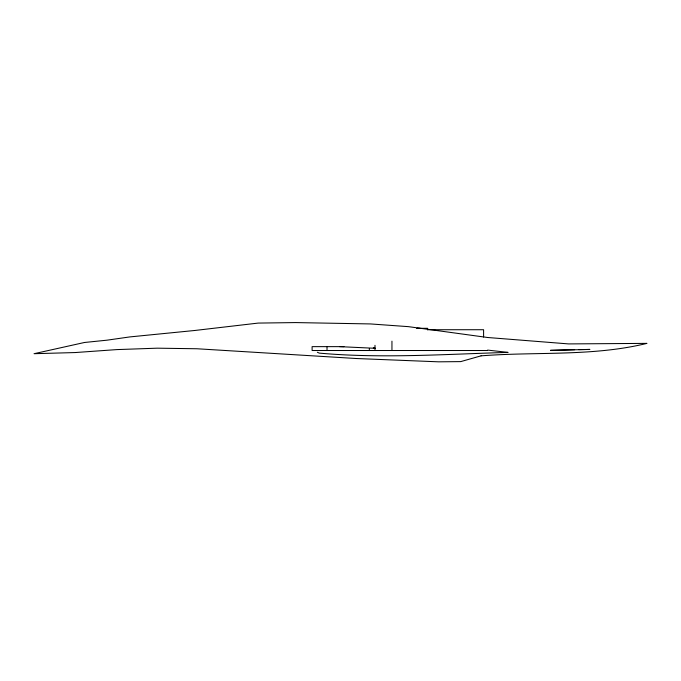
<?xml version="1.0" encoding="UTF-8"?>
<svg xmlns="http://www.w3.org/2000/svg" width="681" height="681" viewBox="0 0 681 681"><rect width="100%" height="100%" fill="white"/><g stroke="black" fill="none" stroke-linecap="round" stroke-linejoin="round"><path stroke-width="1.02" d="M574.653 349.693L550.461 350.357L589.899 349.43L578.714 349.617M417.061 328.31L427.617 328.31L427.617 329.723M416.891 328.395L420.066 328.395M427.404 329.723L483.595 329.723L483.595 337.018M343.948 346.638L312.111 346.638L312.111 350.511L487.315 350.511M339.564 346.638L375.316 348.306L373.324 347.753M487.605 350.094L508.077 352.4C445.17 354.205 382.135 358.691 319.278 353.116L317.346 352.247M391.95 341.155L391.95 350.511M374.993 345.318L374.993 350.511M369.34 348.578L369.34 350.511M327.016 346.638L327.016 350.511M481.05 355.848L460.722 361.611L438.615 361.824L356.435 358.521L196.894 348.757L157.328 348.178L116.8 349.6L75.046 352.562L34.05 353.703L84.521 342.475L107.019 340.177L129.773 336.925L194.86 330.472L258.184 323.083L295.656 322.581L370.473 323.935L408.396 326.65L487.656 337.504L568.601 343.914L646.95 343.377C592.751 356.674 536.322 351.532 481.05 355.848"/></g></svg>
